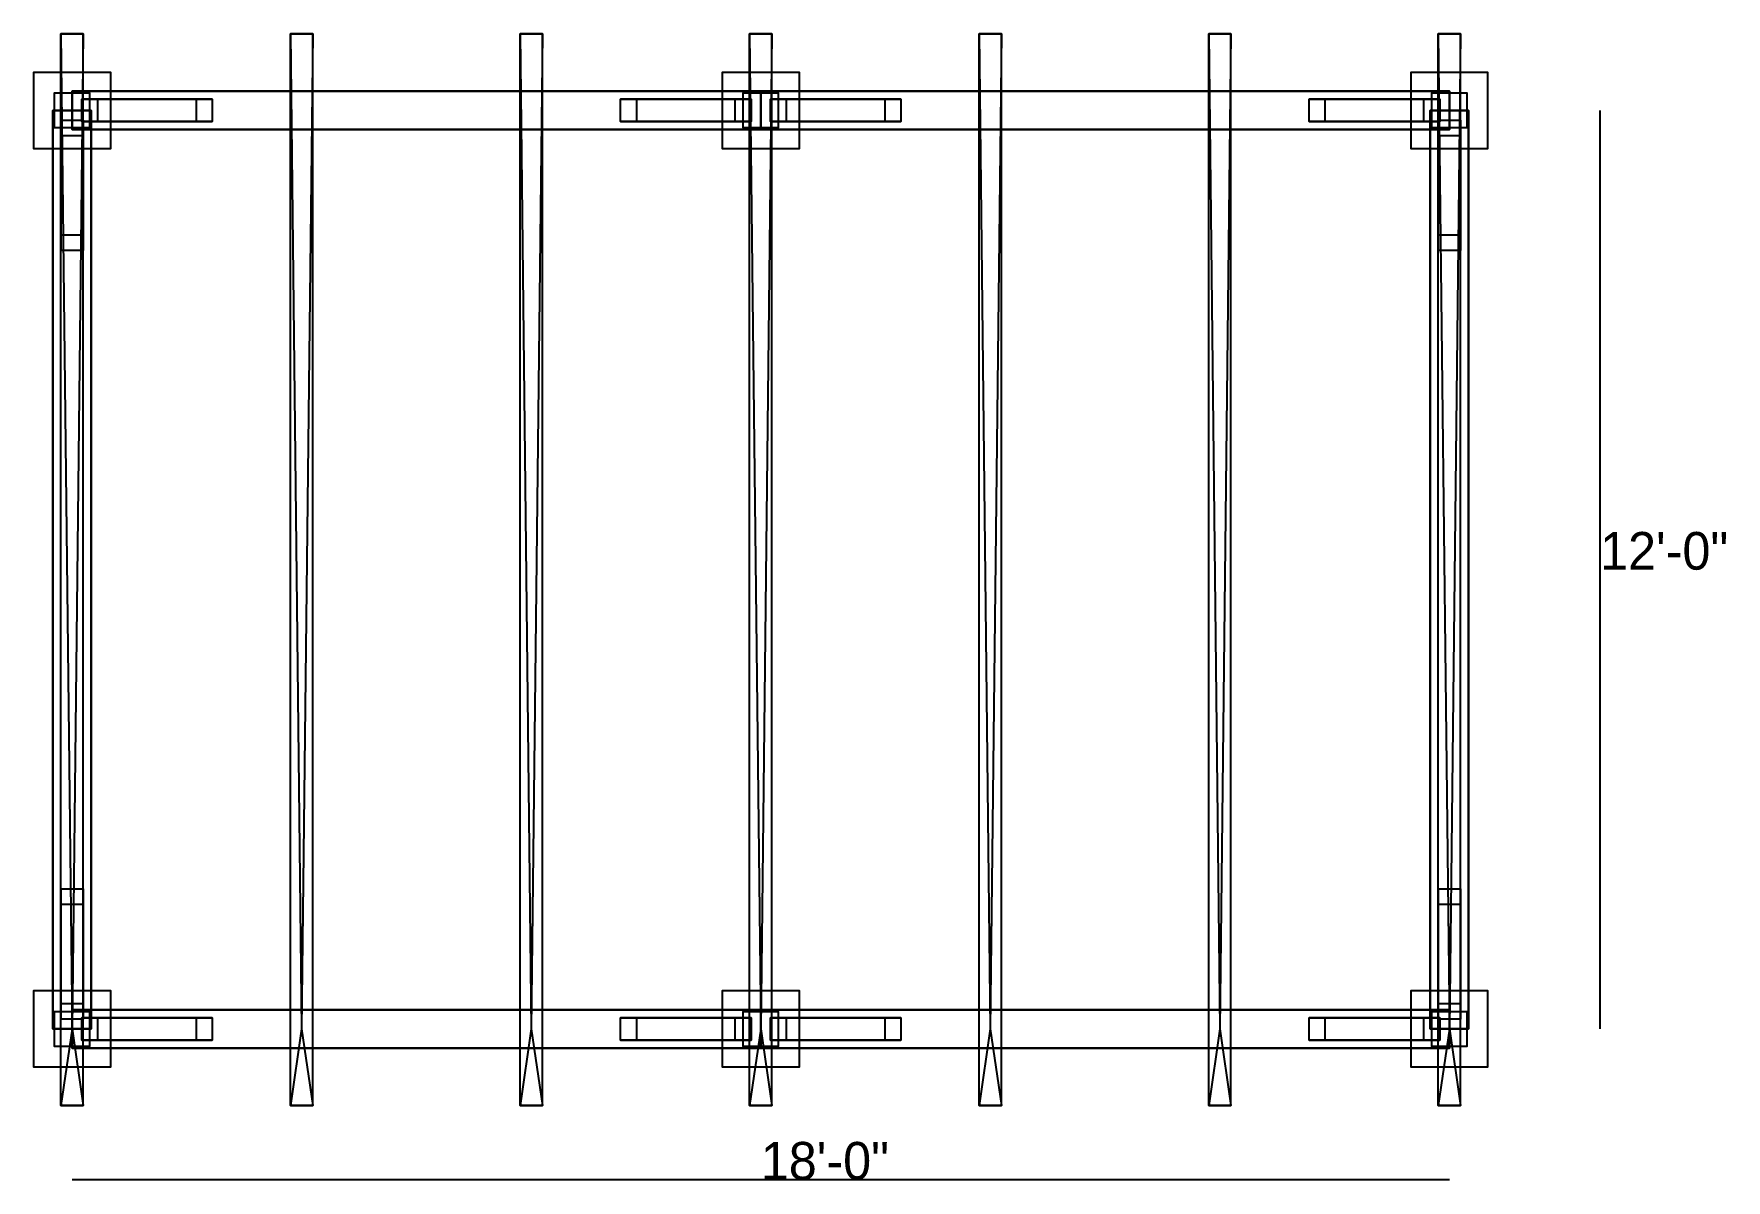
# Model space of a CAD drawing. Header units: millimetres. Extents: x -2896 to 3846, y -2431 to 2134.
import ezdxf

# ---------------------------------------------------------------- set-up
doc = ezdxf.new("R2010")
doc.units = ezdxf.units.MM
for name, color, linetype in [('DIMENSIONS_ARCH', 2, 'Continuous'), ('FOOTINGS_PIERS', 8, 'Continuous'), ('FRAMING_BEAMS', 3, 'Continuous'), ('FRAMING_BRACES', 5, 'Continuous'), ('FRAMING_POSTS', 1, 'Continuous'), ('FRAMING_RAFTERS', 4, 'Continuous')]:
    doc.layers.add(name, color=color, linetype=linetype)

msp = doc.modelspace()

# ---------------------------------------------------------------- linework, layer by layer
at = {"layer": 'DIMENSIONS_ARCH'}
for points in [[(3343.2, -1828.8, 0), (3343.2, 1828.8, 0)], [(-2743.2, -2428.8, 0), (2743.2, -2428.8, 0)]]:
    msp.add_polyline3d(points, dxfattribs=at)
at = {"layer": 'FOOTINGS_PIERS'}
for points in [[(-2590.8, 1981.2, 0), (-2590.8, 1676.4, 0), (-2895.6, 1676.4, 0), (-2895.6, 1981.2, 0), (-2590.8, 1981.2, 0), (-2590.8, 1981.2, 0), (-2590.8, 1676.4, 0), (-2590.8, 1676.4, 0), (-2590.8, 1676.4, 0), (-2895.6, 1676.4, 0), (-2895.6, 1676.4, 0), (-2895.6, 1676.4, 0), (-2895.6, 1981.2, 0), (-2895.6, 1981.2, 0), (-2895.6, 1981.2, 0), (-2590.8, 1981.2, 0)], [(152.4, 1981.2, 0), (152.4, 1676.4, 0), (-152.4, 1676.4, 0), (-152.4, 1981.2, 0), (152.4, 1981.2, 0), (152.4, 1981.2, 0), (152.4, 1676.4, 0), (152.4, 1676.4, 0), (152.4, 1676.4, 0), (-152.4, 1676.4, 0), (-152.4, 1676.4, 0), (-152.4, 1676.4, 0), (-152.4, 1981.2, 0), (-152.4, 1981.2, 0), (-152.4, 1981.2, 0), (152.4, 1981.2, 0)], [(2895.6, 1981.2, 0), (2895.6, 1676.4, 0), (2590.8, 1676.4, 0), (2590.8, 1981.2, 0), (2895.6, 1981.2, 0), (2895.6, 1981.2, 0), (2895.6, 1676.4, 0), (2895.6, 1676.4, 0), (2895.6, 1676.4, 0), (2590.8, 1676.4, 0), (2590.8, 1676.4, 0), (2590.8, 1676.4, 0), (2590.8, 1981.2, 0), (2590.8, 1981.2, 0), (2590.8, 1981.2, 0), (2895.6, 1981.2, 0)], [(-2590.8, -1676.4, 0), (-2590.8, -1981.2, 0), (-2895.6, -1981.2, 0), (-2895.6, -1676.4, 0), (-2590.8, -1676.4, 0), (-2590.8, -1676.4, 0), (-2590.8, -1981.2, 0), (-2590.8, -1981.2, 0), (-2590.8, -1981.2, 0), (-2895.6, -1981.2, 0), (-2895.6, -1981.2, 0), (-2895.6, -1981.2, 0), (-2895.6, -1676.4, 0), (-2895.6, -1676.4, 0), (-2895.6, -1676.4, 0), (-2590.8, -1676.4, 0)], [(152.4, -1676.4, 0), (152.4, -1981.2, 0), (-152.4, -1981.2, 0), (-152.4, -1676.4, 0), (152.4, -1676.4, 0), (152.4, -1676.4, 0), (152.4, -1981.2, 0), (152.4, -1981.2, 0), (152.4, -1981.2, 0), (-152.4, -1981.2, 0), (-152.4, -1981.2, 0), (-152.4, -1981.2, 0), (-152.4, -1676.4, 0), (-152.4, -1676.4, 0), (-152.4, -1676.4, 0), (152.4, -1676.4, 0)], [(2895.6, -1676.4, 0), (2895.6, -1981.2, 0), (2590.8, -1981.2, 0), (2590.8, -1676.4, 0), (2895.6, -1676.4, 0), (2895.6, -1676.4, 0), (2895.6, -1981.2, 0), (2895.6, -1981.2, 0), (2895.6, -1981.2, 0), (2590.8, -1981.2, 0), (2590.8, -1981.2, 0), (2590.8, -1981.2, 0), (2590.8, -1676.4, 0), (2590.8, -1676.4, 0), (2590.8, -1676.4, 0), (2895.6, -1676.4, 0)]]:
    msp.add_polyline3d(points, dxfattribs=at)
at = {"layer": 'FRAMING_BEAMS'}
for points in [[(0, 1905, 0), (0, 1752.6, 0), (0, 1752.6, 0), (0, 1905, 0), (0, 1905, 0), (-2743.2, 1905, 0), (-2743.2, 1752.6, 0), (0, 1752.6, 0), (-2743.2, 1752.6, 0), (-2743.2, 1752.6, 0), (0, 1752.6, 0), (-2743.2, 1752.6, 0), (-2743.2, 1905, 0), (0, 1905, 0), (-2743.2, 1905, 0), (-2743.2, 1905, 0)], [(2743.2, 1905, 0), (2743.2, 1752.6, 0), (2743.2, 1752.6, 0), (2743.2, 1905, 0), (2743.2, 1905, 0), (0, 1905, 0), (0, 1752.6, 0), (2743.2, 1752.6, 0), (0, 1752.6, 0), (0, 1752.6, 0), (2743.2, 1752.6, 0), (0, 1752.6, 0), (0, 1905, 0), (2743.2, 1905, 0), (0, 1905, 0), (0, 1905, 0)], [(-2819.4, 1828.8, 0), (-2667, 1828.8, 0), (-2667, 1828.8, 0), (-2819.4, 1828.8, 0), (-2819.4, 1828.8, 0), (-2819.4, -1828.8, 0), (-2667, -1828.8, 0), (-2667, 1828.8, 0), (-2667, -1828.8, 0), (-2667, -1828.8, 0), (-2667, 1828.8, 0), (-2667, -1828.8, 0), (-2819.4, -1828.8, 0), (-2819.4, 1828.8, 0), (-2819.4, -1828.8, 0), (-2819.4, -1828.8, 0)], [(2819.4, -1828.8, 0), (2667, -1828.8, 0), (2667, -1828.8, 0), (2819.4, -1828.8, 0), (2819.4, -1828.8, 0), (2819.4, 1828.8, 0), (2667, 1828.8, 0), (2667, -1828.8, 0), (2667, 1828.8, 0), (2667, 1828.8, 0), (2667, -1828.8, 0), (2667, 1828.8, 0), (2819.4, 1828.8, 0), (2819.4, -1828.8, 0), (2819.4, 1828.8, 0), (2819.4, 1828.8, 0)], [(-2743.2, -1905, 0), (-2743.2, -1752.6, 0), (-2743.2, -1752.6, 0), (-2743.2, -1905, 0), (-2743.2, -1905, 0), (0, -1905, 0), (0, -1752.6, 0), (-2743.2, -1752.6, 0), (0, -1752.6, 0), (0, -1752.6, 0), (-2743.2, -1752.6, 0), (0, -1752.6, 0), (0, -1905, 0), (-2743.2, -1905, 0), (0, -1905, 0), (0, -1905, 0)], [(0, -1905, 0), (0, -1752.6, 0), (0, -1752.6, 0), (0, -1905, 0), (0, -1905, 0), (2743.2, -1905, 0), (2743.2, -1752.6, 0), (0, -1752.6, 0), (2743.2, -1752.6, 0), (2743.2, -1752.6, 0), (0, -1752.6, 0), (2743.2, -1752.6, 0), (2743.2, -1905, 0), (0, -1905, 0), (2743.2, -1905, 0), (2743.2, -1905, 0)]]:
    msp.add_polyline3d(points, dxfattribs=at)
at = {"layer": 'FRAMING_BRACES'}
for points in [[(-2704.8, 1784.4, 0), (-2704.8, 1873.2, 0), (-2641.9, 1873.2, 0), (-2641.9, 1784.4, 0), (-2704.8, 1784.4, 0), (-2247.6, 1784.4, 0), (-2247.6, 1873.2, 0), (-2704.8, 1873.2, 0), (-2247.6, 1873.2, 0), (-2184.7, 1873.2, 0), (-2641.9, 1873.2, 0), (-2184.7, 1873.2, 0), (-2184.7, 1784.4, 0), (-2641.9, 1784.4, 0), (-2184.7, 1784.4, 0), (-2247.6, 1784.4, 0)], [(-38.4, 1873.2, 0), (-38.4, 1784.4, 0), (-101.3, 1784.4, 0), (-101.3, 1873.2, 0), (-38.4, 1873.2, 0), (-495.6, 1873.2, 0), (-495.6, 1784.4, 0), (-38.4, 1784.4, 0), (-495.6, 1784.4, 0), (-558.5, 1784.4, 0), (-101.3, 1784.4, 0), (-558.5, 1784.4, 0), (-558.5, 1873.2, 0), (-101.3, 1873.2, 0), (-558.5, 1873.2, 0), (-495.6, 1873.2, 0)], [(38.4, 1784.4, 0), (38.4, 1873.2, 0), (101.3, 1873.2, 0), (101.3, 1784.4, 0), (38.4, 1784.4, 0), (495.6, 1784.4, 0), (495.6, 1873.2, 0), (38.4, 1873.2, 0), (495.6, 1873.2, 0), (558.5, 1873.2, 0), (101.3, 1873.2, 0), (558.5, 1873.2, 0), (558.5, 1784.4, 0), (101.3, 1784.4, 0), (558.5, 1784.4, 0), (495.6, 1784.4, 0)], [(2704.8, 1873.2, 0), (2704.8, 1784.4, 0), (2641.9, 1784.4, 0), (2641.9, 1873.2, 0), (2704.8, 1873.2, 0), (2247.6, 1873.2, 0), (2247.6, 1784.4, 0), (2704.8, 1784.4, 0), (2247.6, 1784.4, 0), (2184.7, 1784.4, 0), (2641.9, 1784.4, 0), (2184.7, 1784.4, 0), (2184.7, 1873.2, 0), (2641.9, 1873.2, 0), (2184.7, 1873.2, 0), (2247.6, 1873.2, 0)], [(-2787.7, 1790.4, 0), (-2698.8, 1790.4, 0), (-2698.8, 1727.5, 0), (-2787.7, 1727.5, 0), (-2787.7, 1790.4, 0), (-2787.7, 1333.2, 0), (-2698.8, 1333.2, 0), (-2698.8, 1790.4, 0), (-2698.8, 1333.2, 0), (-2698.8, 1270.3, 0), (-2698.8, 1727.5, 0), (-2698.8, 1270.3, 0), (-2787.7, 1270.3, 0), (-2787.7, 1727.5, 0), (-2787.7, 1270.3, 0), (-2787.7, 1333.2, 0)], [(2698.8, 1790.4, 0), (2787.7, 1790.4, 0), (2787.7, 1727.5, 0), (2698.8, 1727.5, 0), (2698.8, 1790.4, 0), (2698.8, 1333.2, 0), (2787.7, 1333.2, 0), (2787.7, 1790.4, 0), (2787.7, 1333.2, 0), (2787.7, 1270.3, 0), (2787.7, 1727.5, 0), (2787.7, 1270.3, 0), (2698.8, 1270.3, 0), (2698.8, 1727.5, 0), (2698.8, 1270.3, 0), (2698.8, 1333.2, 0)], [(-2698.8, -1790.4, 0), (-2787.7, -1790.4, 0), (-2787.7, -1727.5, 0), (-2698.8, -1727.5, 0), (-2698.8, -1790.4, 0), (-2698.8, -1333.2, 0), (-2787.7, -1333.2, 0), (-2787.7, -1790.4, 0), (-2787.7, -1333.2, 0), (-2787.7, -1270.3, 0), (-2787.7, -1727.5, 0), (-2787.7, -1270.3, 0), (-2698.8, -1270.3, 0), (-2698.8, -1727.5, 0), (-2698.8, -1270.3, 0), (-2698.8, -1333.2, 0)], [(2787.7, -1790.4, 0), (2698.8, -1790.4, 0), (2698.8, -1727.5, 0), (2787.7, -1727.5, 0), (2787.7, -1790.4, 0), (2787.7, -1333.2, 0), (2698.8, -1333.2, 0), (2698.8, -1790.4, 0), (2698.8, -1333.2, 0), (2698.8, -1270.3, 0), (2698.8, -1727.5, 0), (2698.8, -1270.3, 0), (2787.7, -1270.3, 0), (2787.7, -1727.5, 0), (2787.7, -1270.3, 0), (2787.7, -1333.2, 0)], [(-2704.8, -1873.2, 0), (-2704.8, -1784.4, 0), (-2641.9, -1784.4, 0), (-2641.9, -1873.2, 0), (-2704.8, -1873.2, 0), (-2247.6, -1873.2, 0), (-2247.6, -1784.4, 0), (-2704.8, -1784.4, 0), (-2247.6, -1784.4, 0), (-2184.7, -1784.4, 0), (-2641.9, -1784.4, 0), (-2184.7, -1784.4, 0), (-2184.7, -1873.2, 0), (-2641.9, -1873.2, 0), (-2184.7, -1873.2, 0), (-2247.6, -1873.2, 0)], [(-38.4, -1784.4, 0), (-38.4, -1873.2, 0), (-101.3, -1873.2, 0), (-101.3, -1784.4, 0), (-38.4, -1784.4, 0), (-495.6, -1784.4, 0), (-495.6, -1873.2, 0), (-38.4, -1873.2, 0), (-495.6, -1873.2, 0), (-558.5, -1873.2, 0), (-101.3, -1873.2, 0), (-558.5, -1873.2, 0), (-558.5, -1784.4, 0), (-101.3, -1784.4, 0), (-558.5, -1784.4, 0), (-495.6, -1784.4, 0)], [(38.4, -1873.2, 0), (38.4, -1784.4, 0), (101.3, -1784.4, 0), (101.3, -1873.2, 0), (38.4, -1873.2, 0), (495.6, -1873.2, 0), (495.6, -1784.4, 0), (38.4, -1784.4, 0), (495.6, -1784.4, 0), (558.5, -1784.4, 0), (101.3, -1784.4, 0), (558.5, -1784.4, 0), (558.5, -1873.2, 0), (101.3, -1873.2, 0), (558.5, -1873.2, 0), (495.6, -1873.2, 0)], [(2704.8, -1784.4, 0), (2704.8, -1873.2, 0), (2641.9, -1873.2, 0), (2641.9, -1784.4, 0), (2704.8, -1784.4, 0), (2247.6, -1784.4, 0), (2247.6, -1873.2, 0), (2704.8, -1873.2, 0), (2247.6, -1873.2, 0), (2184.7, -1873.2, 0), (2641.9, -1873.2, 0), (2184.7, -1873.2, 0), (2184.7, -1784.4, 0), (2641.9, -1784.4, 0), (2184.7, -1784.4, 0), (2247.6, -1784.4, 0)]]:
    msp.add_polyline3d(points, dxfattribs=at)
at = {"layer": 'FRAMING_POSTS'}
for points in [[(-2673.4, 1898.7, 0), (-2673.4, 1759, 0), (-2813, 1759, 0), (-2813, 1898.7, 0), (-2673.4, 1898.7, 0), (-2673.4, 1898.7, 0), (-2673.4, 1759, 0), (-2673.4, 1759, 0), (-2673.4, 1759, 0), (-2813, 1759, 0), (-2813, 1759, 0), (-2813, 1759, 0), (-2813, 1898.7, 0), (-2813, 1898.7, 0), (-2813, 1898.7, 0), (-2673.4, 1898.7, 0)], [(69.8, 1898.7, 0), (69.8, 1759, 0), (-69.8, 1759, 0), (-69.8, 1898.7, 0), (69.8, 1898.7, 0), (69.8, 1898.7, 0), (69.8, 1759, 0), (69.8, 1759, 0), (69.8, 1759, 0), (-69.8, 1759, 0), (-69.8, 1759, 0), (-69.8, 1759, 0), (-69.8, 1898.7, 0), (-69.8, 1898.7, 0), (-69.8, 1898.7, 0), (69.8, 1898.7, 0)], [(2813, 1898.7, 0), (2813, 1759, 0), (2673.4, 1759, 0), (2673.4, 1898.7, 0), (2813, 1898.7, 0), (2813, 1898.7, 0), (2813, 1759, 0), (2813, 1759, 0), (2813, 1759, 0), (2673.4, 1759, 0), (2673.4, 1759, 0), (2673.4, 1759, 0), (2673.4, 1898.7, 0), (2673.4, 1898.7, 0), (2673.4, 1898.7, 0), (2813, 1898.7, 0)], [(-2673.4, -1759, 0), (-2673.4, -1898.7, 0), (-2813, -1898.7, 0), (-2813, -1759, 0), (-2673.4, -1759, 0), (-2673.4, -1759, 0), (-2673.4, -1898.7, 0), (-2673.4, -1898.7, 0), (-2673.4, -1898.7, 0), (-2813, -1898.7, 0), (-2813, -1898.7, 0), (-2813, -1898.7, 0), (-2813, -1759, 0), (-2813, -1759, 0), (-2813, -1759, 0), (-2673.4, -1759, 0)], [(69.8, -1759, 0), (69.8, -1898.7, 0), (-69.8, -1898.7, 0), (-69.8, -1759, 0), (69.8, -1759, 0), (69.8, -1759, 0), (69.8, -1898.7, 0), (69.8, -1898.7, 0), (69.8, -1898.7, 0), (-69.8, -1898.7, 0), (-69.8, -1898.7, 0), (-69.8, -1898.7, 0), (-69.8, -1759, 0), (-69.8, -1759, 0), (-69.8, -1759, 0), (69.8, -1759, 0)], [(2813, -1759, 0), (2813, -1898.7, 0), (2673.4, -1898.7, 0), (2673.4, -1759, 0), (2813, -1759, 0), (2813, -1759, 0), (2813, -1898.7, 0), (2813, -1898.7, 0), (2813, -1898.7, 0), (2673.4, -1898.7, 0), (2673.4, -1898.7, 0), (2673.4, -1898.7, 0), (2673.4, -1759, 0), (2673.4, -1759, 0), (2673.4, -1759, 0), (2813, -1759, 0)]]:
    msp.add_polyline3d(points, dxfattribs=at)
at = {"layer": 'FRAMING_RAFTERS'}
for points in [[(-2698.8, -2133.6, 0), (-2698.8, 2133.6, 0), (-2698.8, 2133.6, 0), (-2743.2, -1828.8, 0), (-2743.2, -1828.8, 0), (-2698.8, -2133.6, 0), (-2698.8, -2133.6, 0), (-2787.7, -2133.6, 0), (-2787.7, 2133.6, 0), (-2698.8, 2133.6, 0), (-2787.7, 2133.6, 0), (-2787.7, 2133.6, 0), (-2698.8, 2133.6, 0), (-2787.7, 2133.6, 0), (-2743.2, -1828.8, 0), (-2743.2, -1828.8, 0), (-2743.2, -1828.8, 0), (-2743.2, -1828.8, 0), (-2743.2, -1828.8, 0), (-2743.2, -1828.8, 0), (-2787.7, -2133.6, 0), (-2698.8, -2133.6, 0), (-2787.7, -2133.6, 0), (-2787.7, -2133.6, 0)], [(-1784.4, -2133.6, 0), (-1784.4, 2133.6, 0), (-1784.4, 2133.6, 0), (-1828.8, -1828.8, 0), (-1828.8, -1828.8, 0), (-1784.4, -2133.6, 0), (-1784.4, -2133.6, 0), (-1873.2, -2133.6, 0), (-1873.2, 2133.6, 0), (-1784.4, 2133.6, 0), (-1873.2, 2133.6, 0), (-1873.2, 2133.6, 0), (-1784.4, 2133.6, 0), (-1873.2, 2133.6, 0), (-1828.8, -1828.8, 0), (-1828.8, -1828.8, 0), (-1828.8, -1828.8, 0), (-1828.8, -1828.8, 0), (-1828.8, -1828.8, 0), (-1828.8, -1828.8, 0), (-1873.2, -2133.6, 0), (-1784.4, -2133.6, 0), (-1873.2, -2133.6, 0), (-1873.2, -2133.6, 0)], [(-869.9, -2133.6, 0), (-869.9, 2133.6, 0), (-869.9, 2133.6, 0), (-914.4, -1828.8, 0), (-914.4, -1828.8, 0), (-869.9, -2133.6, 0), (-869.9, -2133.6, 0), (-958.9, -2133.6, 0), (-958.9, 2133.6, 0), (-869.9, 2133.6, 0), (-958.9, 2133.6, 0), (-958.9, 2133.6, 0), (-869.9, 2133.6, 0), (-958.9, 2133.6, 0), (-914.4, -1828.8, 0), (-914.4, -1828.8, 0), (-914.4, -1828.8, 0), (-914.4, -1828.8, 0), (-914.4, -1828.8, 0), (-914.4, -1828.8, 0), (-958.9, -2133.6, 0), (-869.9, -2133.6, 0), (-958.9, -2133.6, 0), (-958.9, -2133.6, 0)], [(44.5, -2133.6, 0), (44.5, 2133.6, 0), (44.5, 2133.6, 0), (0, -1828.8, 0), (0, -1828.8, 0), (44.5, -2133.6, 0), (44.5, -2133.6, 0), (-44.5, -2133.6, 0), (-44.5, 2133.6, 0), (44.5, 2133.6, 0), (-44.5, 2133.6, 0), (-44.5, 2133.6, 0), (44.5, 2133.6, 0), (-44.5, 2133.6, 0), (0, -1828.8, 0), (0, -1828.8, 0), (0, -1828.8, 0), (0, -1828.8, 0), (0, -1828.8, 0), (0, -1828.8, 0), (-44.5, -2133.6, 0), (44.5, -2133.6, 0), (-44.5, -2133.6, 0), (-44.5, -2133.6, 0)], [(958.9, -2133.6, 0), (958.9, 2133.6, 0), (958.9, 2133.6, 0), (914.4, -1828.8, 0), (914.4, -1828.8, 0), (958.9, -2133.6, 0), (958.9, -2133.6, 0), (869.9, -2133.6, 0), (869.9, 2133.6, 0), (958.9, 2133.6, 0), (869.9, 2133.6, 0), (869.9, 2133.6, 0), (958.9, 2133.6, 0), (869.9, 2133.6, 0), (914.4, -1828.8, 0), (914.4, -1828.8, 0), (914.4, -1828.8, 0), (914.4, -1828.8, 0), (914.4, -1828.8, 0), (914.4, -1828.8, 0), (869.9, -2133.6, 0), (958.9, -2133.6, 0), (869.9, -2133.6, 0), (869.9, -2133.6, 0)], [(1873.2, -2133.6, 0), (1873.2, 2133.6, 0), (1873.2, 2133.6, 0), (1828.8, -1828.8, 0), (1828.8, -1828.8, 0), (1873.2, -2133.6, 0), (1873.2, -2133.6, 0), (1784.4, -2133.6, 0), (1784.4, 2133.6, 0), (1873.2, 2133.6, 0), (1784.4, 2133.6, 0), (1784.4, 2133.6, 0), (1873.2, 2133.6, 0), (1784.4, 2133.6, 0), (1828.8, -1828.8, 0), (1828.8, -1828.8, 0), (1828.8, -1828.8, 0), (1828.8, -1828.8, 0), (1828.8, -1828.8, 0), (1828.8, -1828.8, 0), (1784.4, -2133.6, 0), (1873.2, -2133.6, 0), (1784.4, -2133.6, 0), (1784.4, -2133.6, 0)], [(2787.7, -2133.6, 0), (2787.7, 2133.6, 0), (2787.7, 2133.6, 0), (2743.2, -1828.8, 0), (2743.2, -1828.8, 0), (2787.7, -2133.6, 0), (2787.7, -2133.6, 0), (2698.8, -2133.6, 0), (2698.8, 2133.6, 0), (2787.7, 2133.6, 0), (2698.8, 2133.6, 0), (2698.8, 2133.6, 0), (2787.7, 2133.6, 0), (2698.8, 2133.6, 0), (2743.2, -1828.8, 0), (2743.2, -1828.8, 0), (2743.2, -1828.8, 0), (2743.2, -1828.8, 0), (2743.2, -1828.8, 0), (2743.2, -1828.8, 0), (2698.8, -2133.6, 0), (2787.7, -2133.6, 0), (2698.8, -2133.6, 0), (2698.8, -2133.6, 0)]]:
    msp.add_polyline3d(points, dxfattribs=at)

# ---------------------------------------------------------------- texts
at = {"layer": 'DIMENSIONS_ARCH'}
for s, p in [('12\'-0"', (3343.2, 0)), ('18\'-0"', (0, -2428.8))]:
    msp.add_text(s, height=150, dxfattribs=at).set_placement(p)

doc.saveas('drawing.dxf')
